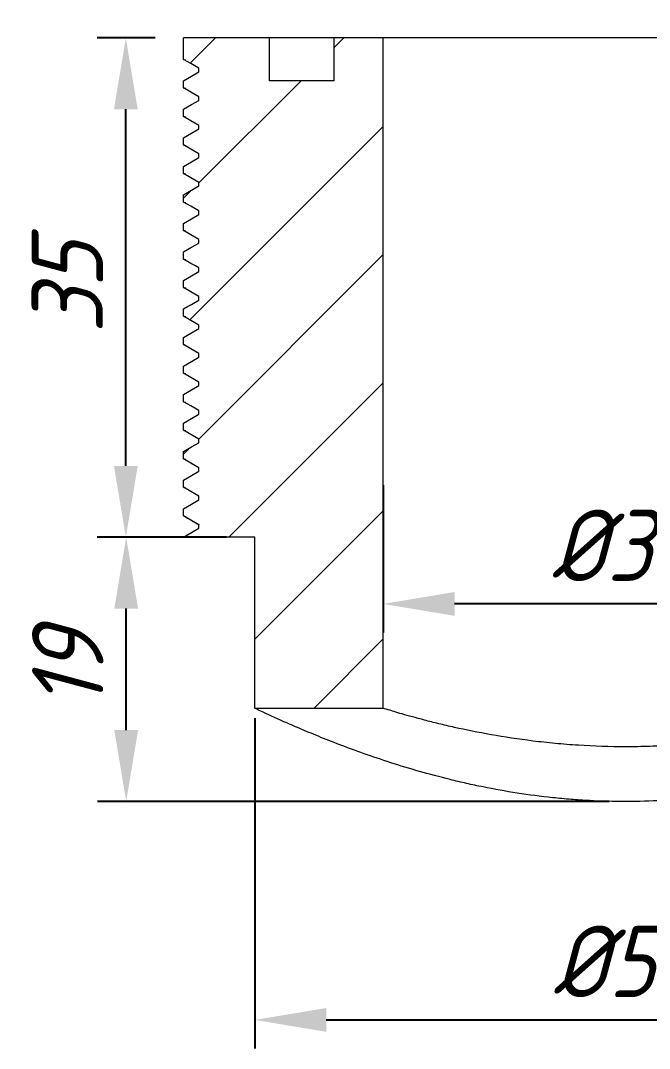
# Model space of a CAD drawing. Header units: millimetres. Extents: x 1113 to 4195, y 478 to 2647.
# Drawn here: x 2372 to 2813, y 1468 to 2188 of the extents above; entities that cross this region are included whole.
import ezdxf

# ---------------------------------------------------------------- set-up
doc = ezdxf.new("R2010")
doc.units = ezdxf.units.MM
doc.linetypes.add('SLD-Solid', pattern=[0])
doc.styles.add('GENISO', font='geniso.shx', dxfattribs={"oblique": 15})
doc.dimstyles.new('Copy of Scale 1B10', dxfattribs={"dimscale": 20, "dimtxt": 2.5, "dimasz": 2.5, "dimexe": 1, "dimexo": 1, "dimgap": 0.8, "dimtad": 1, "dimdec": 0, "dimlfac": 0.1, "dimzin": 0, "dimtxsty": 'GENISO', "dimcen": 2.5, "dimclrd": 1, "dimclre": 1, "dimclrt": 7, "dimadec": 0, "dimazin": 0, "dimtfac": 1, "dimtdec": 0, "dimtmove": 0, "dimatfit": 3, "dimfxl": 1, "dimtzin": 0, "dimlwd": -1, "dimlwe": -1, "dimarcsym": 0})

# ---------------------------------------------------------------- blocks, each defined once
blk = doc.blocks.new('*D18')
at = {"color": 1, "transparency": 16777216}
for p, q in [((2536.58, 1699.19), (2536.58, 1467.58)), ((3056.58, 1699.19), (3056.58, 1467.58)), ((2586.58, 1487.58), (3006.58, 1487.58))]:
    blk.add_line(p, q, dxfattribs=at)
for points in [[(2586.58, 1495.92), (2586.58, 1479.25), (2536.58, 1487.58)], [(3006.58, 1495.92), (3006.58, 1479.25), (3056.58, 1487.58)]]:
    blk.add_solid(points, dxfattribs=at)
at = {"layer": 'Defpoints', "color": 0, "transparency": 16777216}
for p in [(2536.58, 1719.19), (3056.58, 1719.19), (3056.58, 1487.58)]:
    blk.add_point(p, dxfattribs=at)
at = {"color": 7, "transparency": 16777216, "insert": (2796.58, 1528.59), "char_height": 50, "attachment_point": 5, "style": 'GENISO'}
blk.add_mtext('%%C52', dxfattribs=at)
blk = doc.blocks.new('*D19')
at = {"color": 1, "transparency": 16777216}
for p, q in [((2626.58, 1862.37), (2626.58, 1759.23)), ((2966.58, 1862.37), (2966.58, 1759.23)), ((2916.58, 1779.23), (2676.58, 1779.23))]:
    blk.add_line(p, q, dxfattribs=at)
for points in [[(2676.58, 1787.56), (2676.58, 1770.9), (2626.58, 1779.23)], [(2916.58, 1787.56), (2916.58, 1770.9), (2966.58, 1779.23)]]:
    blk.add_solid(points, dxfattribs=at)
at = {"layer": 'Defpoints', "color": 0, "transparency": 16777216}
for p in [(2626.58, 1882.37), (2966.58, 1882.37), (2626.58, 1779.23)]:
    blk.add_point(p, dxfattribs=at)
at = {"color": 7, "transparency": 16777216, "insert": (2796.58, 1820.23), "char_height": 50, "attachment_point": 5, "style": 'GENISO'}
blk.add_mtext('%%C34', dxfattribs=at)
blk = doc.blocks.new('*D21')
at = {"color": 1, "transparency": 16777216}
for p, q in [((2591.9, 2196.01), (2591.9, 2266.76)), ((3001.26, 2196.01), (3001.26, 2266.76)), ((2951.26, 2246.76), (2641.9, 2246.76))]:
    blk.add_line(p, q, dxfattribs=at)
for points in [[(2641.9, 2255.1), (2641.9, 2238.43), (2591.9, 2246.76)], [(2951.26, 2255.1), (2951.26, 2238.43), (3001.26, 2246.76)]]:
    blk.add_solid(points, dxfattribs=at)
at = {"layer": 'Defpoints', "color": 0, "transparency": 16777216}
for p in [(2591.9, 2246.76), (2591.9, 2176.01), (3001.26, 2176.01)]:
    blk.add_point(p, dxfattribs=at)
at = {"color": 7, "transparency": 16777216, "insert": (2796.58, 2287.76), "char_height": 50, "attachment_point": 5, "style": 'GENISO'}
blk.add_mtext('%%C41', dxfattribs=at)
blk = doc.blocks.new('*D22')
at = {"color": 1, "transparency": 16777216}
for p, q in [((2546.85, 2196.01), (2546.85, 2266.76)), ((2591.9, 2196.01), (2591.9, 2266.76)), ((2496.85, 2246.76), (2446.85, 2246.76)), ((2591.9, 2246.76), (2546.85, 2246.76)), ((2641.9, 2246.76), (2691.9, 2246.76))]:
    blk.add_line(p, q, dxfattribs=at)
for points in [[(2496.85, 2255.1), (2496.85, 2238.43), (2546.85, 2246.76)], [(2641.9, 2255.1), (2641.9, 2238.43), (2591.9, 2246.76)]]:
    blk.add_solid(points, dxfattribs=at)
at = {"layer": 'Defpoints', "color": 0, "transparency": 16777216}
for p in [(2546.85, 2246.76), (2546.85, 2176.01), (2591.9, 2176.01)]:
    blk.add_point(p, dxfattribs=at)
at = {"color": 7, "transparency": 16777216, "insert": (2569.38, 2287.76), "char_height": 50, "attachment_point": 5, "style": 'GENISO'}
blk.add_mtext('5', dxfattribs=at)
blk = doc.blocks.new('*D24')
at = {"color": 1, "transparency": 16777216}
for p, q in [((2466.58, 2176.01), (2426.11, 2176.01)), ((2446.11, 1876.01), (2446.11, 2126.01)), ((2466.59, 1826.01), (2426.11, 1826.01))]:
    blk.add_line(p, q, dxfattribs=at)
for points in [[(2437.77, 2126.01), (2454.44, 2126.01), (2446.11, 2176.01)], [(2437.77, 1876.01), (2454.44, 1876.01), (2446.11, 1826.01)]]:
    blk.add_solid(points, dxfattribs=at)
at = {"layer": 'Defpoints', "color": 0, "transparency": 16777216}
for p in [(2446.11, 2176.01), (2486.58, 2176.01), (2486.59, 1826.01)]:
    blk.add_point(p, dxfattribs=at)
at = {"color": 7, "transparency": 16777216, "insert": (2405.11, 2001.01), "char_height": 50, "attachment_point": 5, "rotation": 90, "style": 'GENISO'}
blk.add_mtext('35', dxfattribs=at)
blk = doc.blocks.new('*D25')
at = {"color": 1, "transparency": 16777216}
for p, q in [((2516.58, 1826.01), (2426.35, 1826.01)), ((2446.35, 1690.75), (2446.35, 1776.01)), ((2784.88, 1640.75), (2426.35, 1640.75))]:
    blk.add_line(p, q, dxfattribs=at)
for points in [[(2438.01, 1776.01), (2454.68, 1776.01), (2446.35, 1826.01)], [(2438.01, 1690.75), (2454.68, 1690.75), (2446.35, 1640.75)]]:
    blk.add_solid(points, dxfattribs=at)
at = {"layer": 'Defpoints', "color": 0, "transparency": 16777216}
for p in [(2446.35, 1826.01), (2536.58, 1826.01), (2804.88, 1640.75)]:
    blk.add_point(p, dxfattribs=at)
at = {"color": 7, "transparency": 16777216, "insert": (2405.35, 1733.38), "char_height": 50, "attachment_point": 5, "rotation": 90, "style": 'GENISO'}
blk.add_mtext('19', dxfattribs=at)

msp = doc.modelspace()

# ---------------------------------------------------------------- hatches: boundary and pattern name
at = {"linetype": 'SLD-Solid', "lineweight": 0}
h = msp.add_hatch(dxfattribs=at)
h.set_pattern_fill('ANSI31', color=3, scale=20.00007, style=0)
h.set_pattern_definition([(45, (1197.835, -841.477), (-44.9014, 44.9014), [])])
edge = h.paths.add_edge_path(flags=0)
edge.add_line((2497.4, 1994.75), (2497.4, 1992.25))
edge.add_spline(control_points=[(2497.4, 1992.25), (2495.67, 1991.25), (2493.93, 1990.25), (2492.2, 1989.25), (2491.26, 1988.71), (2490.33, 1988.17), (2489.39, 1987.63), (2488.45, 1987.09), (2487.51, 1986.54), (2486.58, 1986)], knot_values=[0, 0, 0, 0, 0.000601, 0.000601, 0.000601, 0.000925, 0.000925, 0.000925, 0.00125, 0.00125, 0.00125, 0.00125], weights=[1, 1, 1, 1, 1, 1, 1, 1, 1, 1], degree=3, periodic=0)
edge.add_line((2486.58, 1986), (2486.58, 1981))
edge.add_spline(control_points=[(2486.58, 1981), (2488.31, 1980), (2490.05, 1979), (2491.78, 1978), (2492.72, 1977.46), (2493.65, 1976.92), (2494.59, 1976.38), (2495.53, 1975.84), (2496.47, 1975.29), (2497.4, 1974.75)], knot_values=[0, 0, 0, 0, 0.000601, 0.000601, 0.000601, 0.000925, 0.000925, 0.000925, 0.00125, 0.00125, 0.00125, 0.00125], weights=[1, 1, 1, 1, 1, 1, 1, 1, 1, 1], degree=3, periodic=0)
edge.add_line((2497.4, 1974.75), (2497.4, 1972.25))
edge.add_spline(control_points=[(2497.4, 1972.25), (2495.67, 1971.25), (2493.93, 1970.25), (2492.2, 1969.25), (2491.26, 1968.71), (2490.33, 1968.17), (2489.39, 1967.63), (2488.45, 1967.09), (2487.51, 1966.54), (2486.58, 1966)], knot_values=[0, 0, 0, 0, 0.000601, 0.000601, 0.000601, 0.000925, 0.000925, 0.000925, 0.00125, 0.00125, 0.00125, 0.00125], weights=[1, 1, 1, 1, 1, 1, 1, 1, 1, 1], degree=3, periodic=0)
edge.add_line((2486.58, 1966), (2486.58, 1961))
edge.add_spline(control_points=[(2486.58, 1961), (2488.31, 1960), (2490.05, 1959), (2491.78, 1958), (2492.72, 1957.46), (2493.65, 1956.92), (2494.59, 1956.38), (2495.53, 1955.83), (2496.47, 1955.29), (2497.4, 1954.75)], knot_values=[0, 0, 0, 0, 0.000601, 0.000601, 0.000601, 0.000925, 0.000925, 0.000925, 0.00125, 0.00125, 0.00125, 0.00125], weights=[1, 1, 1, 1, 1, 1, 1, 1, 1, 1], degree=3, periodic=0)
edge.add_line((2497.4, 1954.75), (2497.4, 1952.25))
edge.add_spline(control_points=[(2497.4, 1952.25), (2495.67, 1951.25), (2493.93, 1950.25), (2492.2, 1949.25), (2491.26, 1948.71), (2490.33, 1948.17), (2489.39, 1947.63), (2488.45, 1947.09), (2487.51, 1946.54), (2486.58, 1946)], knot_values=[0, 0, 0, 0, 0.000601, 0.000601, 0.000601, 0.000925, 0.000925, 0.000925, 0.00125, 0.00125, 0.00125, 0.00125], weights=[1, 1, 1, 1, 1, 1, 1, 1, 1, 1], degree=3, periodic=0)
edge.add_line((2486.58, 1946), (2486.58, 1941))
edge.add_spline(control_points=[(2486.58, 1941), (2488.31, 1940), (2490.05, 1939), (2491.78, 1938), (2492.72, 1937.46), (2493.65, 1936.92), (2494.59, 1936.38), (2495.53, 1935.83), (2496.47, 1935.29), (2497.4, 1934.75)], knot_values=[0, 0, 0, 0, 0.000601, 0.000601, 0.000601, 0.000925, 0.000925, 0.000925, 0.00125, 0.00125, 0.00125, 0.00125], weights=[1, 1, 1, 1, 1, 1, 1, 1, 1, 1], degree=3, periodic=0)
edge.add_line((2497.4, 1934.75), (2497.4, 1932.25))
edge.add_spline(control_points=[(2497.4, 1932.25), (2495.67, 1931.25), (2493.93, 1930.25), (2492.2, 1929.25), (2491.26, 1928.71), (2490.33, 1928.17), (2489.39, 1927.63), (2488.45, 1927.09), (2487.51, 1926.54), (2486.58, 1926)], knot_values=[0, 0, 0, 0, 0.000601, 0.000601, 0.000601, 0.000925, 0.000925, 0.000925, 0.00125, 0.00125, 0.00125, 0.00125], weights=[1, 1, 1, 1, 1, 1, 1, 1, 1, 1], degree=3, periodic=0)
edge.add_line((2486.58, 1926), (2486.58, 1921))
edge.add_spline(control_points=[(2486.58, 1921), (2488.31, 1920), (2490.05, 1919), (2491.78, 1918), (2492.72, 1917.46), (2493.65, 1916.92), (2494.59, 1916.38), (2495.53, 1915.83), (2496.47, 1915.29), (2497.4, 1914.75)], knot_values=[0, 0, 0, 0, 0.000601, 0.000601, 0.000601, 0.000925, 0.000925, 0.000925, 0.00125, 0.00125, 0.00125, 0.00125], weights=[1, 1, 1, 1, 1, 1, 1, 1, 1, 1], degree=3, periodic=0)
edge.add_line((2497.4, 1914.75), (2497.4, 1912.25))
edge.add_spline(control_points=[(2497.4, 1912.25), (2495.67, 1911.25), (2493.93, 1910.25), (2492.2, 1909.25), (2491.26, 1908.71), (2490.33, 1908.17), (2489.39, 1907.63), (2488.45, 1907.08), (2487.51, 1906.54), (2486.58, 1906)], knot_values=[0, 0, 0, 0, 0.000601, 0.000601, 0.000601, 0.000925, 0.000925, 0.000925, 0.00125, 0.00125, 0.00125, 0.00125], weights=[1, 1, 1, 1, 1, 1, 1, 1, 1, 1], degree=3, periodic=0)
edge.add_line((2486.58, 1906), (2486.58, 1901))
edge.add_spline(control_points=[(2486.58, 1901), (2488.31, 1900), (2490.05, 1899), (2491.78, 1898), (2492.72, 1897.46), (2493.65, 1896.92), (2494.59, 1896.38), (2495.53, 1895.83), (2496.47, 1895.29), (2497.4, 1894.75)], knot_values=[0, 0, 0, 0, 0.000601, 0.000601, 0.000601, 0.000925, 0.000925, 0.000925, 0.00125, 0.00125, 0.00125, 0.00125], weights=[1, 1, 1, 1, 1, 1, 1, 1, 1, 1], degree=3, periodic=0)
edge.add_line((2497.4, 1894.75), (2497.4, 1892.25))
edge.add_spline(control_points=[(2497.4, 1892.25), (2495.67, 1891.25), (2493.93, 1890.25), (2492.2, 1889.25), (2491.26, 1888.71), (2490.33, 1888.17), (2489.39, 1887.63), (2488.45, 1887.08), (2487.51, 1886.54), (2486.58, 1886)], knot_values=[0, 0, 0, 0, 0.000601, 0.000601, 0.000601, 0.000925, 0.000925, 0.000925, 0.00125, 0.00125, 0.00125, 0.00125], weights=[1, 1, 1, 1, 1, 1, 1, 1, 1, 1], degree=3, periodic=0)
edge.add_line((2486.58, 1886), (2486.58, 1881))
edge.add_spline(control_points=[(2486.58, 1881), (2488.31, 1880), (2490.05, 1879), (2491.78, 1878), (2492.72, 1877.46), (2493.65, 1876.92), (2494.59, 1876.38), (2495.53, 1875.83), (2496.47, 1875.29), (2497.4, 1874.75)], knot_values=[0, 0, 0, 0, 0.000601, 0.000601, 0.000601, 0.000925, 0.000925, 0.000925, 0.00125, 0.00125, 0.00125, 0.00125], weights=[1, 1, 1, 1, 1, 1, 1, 1, 1, 1], degree=3, periodic=0)
edge.add_line((2497.4, 1874.75), (2497.4, 1872.25))
edge.add_spline(control_points=[(2497.4, 1872.25), (2495.67, 1871.25), (2493.93, 1870.25), (2492.2, 1869.25), (2491.26, 1868.71), (2490.33, 1868.17), (2489.39, 1867.63), (2488.45, 1867.08), (2487.51, 1866.54), (2486.58, 1866)], knot_values=[0, 0, 0, 0, 0.000601, 0.000601, 0.000601, 0.000925, 0.000925, 0.000925, 0.00125, 0.00125, 0.00125, 0.00125], weights=[1, 1, 1, 1, 1, 1, 1, 1, 1, 1], degree=3, periodic=0)
edge.add_line((2486.58, 1866), (2486.58, 1861))
edge.add_spline(control_points=[(2486.58, 1861), (2488.31, 1860), (2490.05, 1859), (2491.78, 1858), (2492.72, 1857.46), (2493.65, 1856.92), (2494.59, 1856.38), (2495.53, 1855.83), (2496.47, 1855.29), (2497.4, 1854.75)], knot_values=[0, 0, 0, 0, 0.000601, 0.000601, 0.000601, 0.000925, 0.000925, 0.000925, 0.00125, 0.00125, 0.00125, 0.00125], weights=[1, 1, 1, 1, 1, 1, 1, 1, 1, 1], degree=3, periodic=0)
edge.add_line((2497.4, 1854.75), (2497.4, 1852.25))
edge.add_spline(control_points=[(2497.4, 1852.25), (2495.67, 1851.25), (2493.93, 1850.25), (2492.2, 1849.25), (2491.26, 1848.71), (2490.33, 1848.17), (2489.39, 1847.63), (2488.45, 1847.08), (2487.51, 1846.54), (2486.58, 1846)], knot_values=[0, 0, 0, 0, 0.000601, 0.000601, 0.000601, 0.000925, 0.000925, 0.000925, 0.00125, 0.00125, 0.00125, 0.00125], weights=[1, 1, 1, 1, 1, 1, 1, 1, 1, 1], degree=3, periodic=0)
edge.add_line((2486.58, 1846), (2486.58, 1841))
edge.add_spline(control_points=[(2486.58, 1841), (2488.31, 1840), (2490.05, 1839), (2491.78, 1838), (2492.72, 1837.46), (2493.65, 1836.92), (2494.59, 1836.38), (2495.53, 1835.83), (2496.47, 1835.29), (2497.4, 1834.75)], knot_values=[0, 0, 0, 0, 0.000601, 0.000601, 0.000601, 0.000925, 0.000925, 0.000925, 0.00125, 0.00125, 0.00125, 0.00125], weights=[1, 1, 1, 1, 1, 1, 1, 1, 1, 1], degree=3, periodic=0)
edge.add_line((2497.4, 1834.75), (2497.4, 1832.25))
edge.add_spline(control_points=[(2497.4, 1832.25), (2495.67, 1831.25), (2493.93, 1830.25), (2492.2, 1829.25), (2491.26, 1828.71), (2490.33, 1828.17), (2489.39, 1827.63), (2488.46, 1827.09), (2487.52, 1826.55), (2486.59, 1826.01)], knot_values=[0, 0, 0, 0, 0.000601, 0.000601, 0.000601, 0.000925, 0.000925, 0.000925, 0.001249, 0.001249, 0.001249, 0.001249], weights=[1, 1, 1, 1, 1, 1, 1, 1, 1, 1], degree=3, periodic=0)
edge.add_line((2486.59, 1826.01), (2536.58, 1826.01))
edge.add_line((2536.58, 1826.01), (2536.58, 1706.01))
edge.add_line((2536.58, 1706.01), (2626.58, 1706.01))
edge.add_line((2626.58, 1706.01), (2626.58, 2176.01))
edge.add_line((2626.58, 2176.01), (2591.9, 2176.01))
edge.add_line((2591.9, 2176.01), (2591.9, 2146.05))
edge.add_line((2591.9, 2146.05), (2546.85, 2146.05))
edge.add_line((2546.85, 2146.05), (2546.85, 2176.01))
edge.add_line((2546.85, 2176.01), (2486.58, 2176.01))
edge.add_line((2486.58, 2176.01), (2486.58, 2161))
edge.add_spline(control_points=[(2486.58, 2161), (2488.31, 2160), (2490.05, 2159), (2491.78, 2158), (2492.72, 2157.46), (2493.65, 2156.92), (2494.59, 2156.38), (2495.53, 2155.84), (2496.47, 2155.29), (2497.4, 2154.75)], knot_values=[0, 0, 0, 0, 0.000601, 0.000601, 0.000601, 0.000925, 0.000925, 0.000925, 0.00125, 0.00125, 0.00125, 0.00125], weights=[1, 1, 1, 1, 1, 1, 1, 1, 1, 1], degree=3, periodic=0)
edge.add_line((2497.4, 2154.75), (2497.4, 2152.25))
edge.add_spline(control_points=[(2497.4, 2152.25), (2495.67, 2151.25), (2493.93, 2150.25), (2492.2, 2149.25), (2491.26, 2148.71), (2490.33, 2148.17), (2489.39, 2147.63), (2488.45, 2147.09), (2487.51, 2146.54), (2486.58, 2146)], knot_values=[0, 0, 0, 0, 0.000601, 0.000601, 0.000601, 0.000925, 0.000925, 0.000925, 0.00125, 0.00125, 0.00125, 0.00125], weights=[1, 1, 1, 1, 1, 1, 1, 1, 1, 1], degree=3, periodic=0)
edge.add_line((2486.58, 2146), (2486.58, 2141))
edge.add_spline(control_points=[(2486.58, 2141), (2488.31, 2140), (2490.05, 2139), (2491.78, 2138), (2492.72, 2137.46), (2493.65, 2136.92), (2494.59, 2136.38), (2495.53, 2135.84), (2496.47, 2135.29), (2497.4, 2134.75)], knot_values=[0, 0, 0, 0, 0.000601, 0.000601, 0.000601, 0.000925, 0.000925, 0.000925, 0.00125, 0.00125, 0.00125, 0.00125], weights=[1, 1, 1, 1, 1, 1, 1, 1, 1, 1], degree=3, periodic=0)
edge.add_line((2497.4, 2134.75), (2497.4, 2132.25))
edge.add_spline(control_points=[(2497.4, 2132.25), (2495.67, 2131.25), (2493.93, 2130.25), (2492.2, 2129.25), (2491.26, 2128.71), (2490.33, 2128.17), (2489.39, 2127.63), (2488.45, 2127.09), (2487.51, 2126.54), (2486.58, 2126)], knot_values=[0, 0, 0, 0, 0.000601, 0.000601, 0.000601, 0.000925, 0.000925, 0.000925, 0.00125, 0.00125, 0.00125, 0.00125], weights=[1, 1, 1, 1, 1, 1, 1, 1, 1, 1], degree=3, periodic=0)
edge.add_line((2486.58, 2126), (2486.58, 2121))
edge.add_spline(control_points=[(2486.58, 2121), (2488.31, 2120), (2490.05, 2119), (2491.78, 2118), (2492.72, 2117.46), (2493.65, 2116.92), (2494.59, 2116.38), (2495.53, 2115.84), (2496.47, 2115.29), (2497.4, 2114.75)], knot_values=[0, 0, 0, 0, 0.000601, 0.000601, 0.000601, 0.000925, 0.000925, 0.000925, 0.00125, 0.00125, 0.00125, 0.00125], weights=[1, 1, 1, 1, 1, 1, 1, 1, 1, 1], degree=3, periodic=0)
edge.add_line((2497.4, 2114.75), (2497.4, 2112.25))
edge.add_spline(control_points=[(2497.4, 2112.25), (2495.67, 2111.25), (2493.93, 2110.25), (2492.2, 2109.25), (2491.26, 2108.71), (2490.33, 2108.17), (2489.39, 2107.63), (2488.45, 2107.09), (2487.51, 2106.54), (2486.58, 2106)], knot_values=[0, 0, 0, 0, 0.000601, 0.000601, 0.000601, 0.000925, 0.000925, 0.000925, 0.00125, 0.00125, 0.00125, 0.00125], weights=[1, 1, 1, 1, 1, 1, 1, 1, 1, 1], degree=3, periodic=0)
edge.add_line((2486.58, 2106), (2486.58, 2101))
edge.add_spline(control_points=[(2486.58, 2101), (2488.31, 2100), (2490.05, 2099), (2491.78, 2098), (2492.72, 2097.46), (2493.65, 2096.92), (2494.59, 2096.38), (2495.53, 2095.84), (2496.47, 2095.29), (2497.4, 2094.75)], knot_values=[0, 0, 0, 0, 0.000601, 0.000601, 0.000601, 0.000925, 0.000925, 0.000925, 0.00125, 0.00125, 0.00125, 0.00125], weights=[1, 1, 1, 1, 1, 1, 1, 1, 1, 1], degree=3, periodic=0)
edge.add_line((2497.4, 2094.75), (2497.4, 2092.25))
edge.add_spline(control_points=[(2497.4, 2092.25), (2495.67, 2091.25), (2493.93, 2090.25), (2492.2, 2089.25), (2491.26, 2088.71), (2490.33, 2088.17), (2489.39, 2087.63), (2488.45, 2087.09), (2487.51, 2086.54), (2486.58, 2086)], knot_values=[0, 0, 0, 0, 0.000601, 0.000601, 0.000601, 0.000925, 0.000925, 0.000925, 0.00125, 0.00125, 0.00125, 0.00125], weights=[1, 1, 1, 1, 1, 1, 1, 1, 1, 1], degree=3, periodic=0)
edge.add_line((2486.58, 2086), (2486.58, 2081))
edge.add_spline(control_points=[(2486.58, 2081), (2488.31, 2080), (2490.05, 2079), (2491.78, 2078), (2492.72, 2077.46), (2493.65, 2076.92), (2494.59, 2076.38), (2495.53, 2075.84), (2496.47, 2075.29), (2497.4, 2074.75)], knot_values=[0, 0, 0, 0, 0.000601, 0.000601, 0.000601, 0.000925, 0.000925, 0.000925, 0.00125, 0.00125, 0.00125, 0.00125], weights=[1, 1, 1, 1, 1, 1, 1, 1, 1, 1], degree=3, periodic=0)
edge.add_line((2497.4, 2074.75), (2497.4, 2072.25))
edge.add_spline(control_points=[(2497.4, 2072.25), (2495.67, 2071.25), (2493.93, 2070.25), (2492.2, 2069.25), (2491.26, 2068.71), (2490.33, 2068.17), (2489.39, 2067.63), (2488.45, 2067.09), (2487.51, 2066.54), (2486.58, 2066)], knot_values=[0, 0, 0, 0, 0.000601, 0.000601, 0.000601, 0.000925, 0.000925, 0.000925, 0.00125, 0.00125, 0.00125, 0.00125], weights=[1, 1, 1, 1, 1, 1, 1, 1, 1, 1], degree=3, periodic=0)
edge.add_line((2486.58, 2066), (2486.58, 2061))
edge.add_spline(control_points=[(2486.58, 2061), (2488.31, 2060), (2490.05, 2059), (2491.78, 2058), (2492.72, 2057.46), (2493.65, 2056.92), (2494.59, 2056.38), (2495.53, 2055.84), (2496.47, 2055.29), (2497.4, 2054.75)], knot_values=[0, 0, 0, 0, 0.000601, 0.000601, 0.000601, 0.000925, 0.000925, 0.000925, 0.00125, 0.00125, 0.00125, 0.00125], weights=[1, 1, 1, 1, 1, 1, 1, 1, 1, 1], degree=3, periodic=0)
edge.add_line((2497.4, 2054.75), (2497.4, 2052.25))
edge.add_spline(control_points=[(2497.4, 2052.25), (2495.67, 2051.25), (2493.93, 2050.25), (2492.2, 2049.25), (2491.26, 2048.71), (2490.33, 2048.17), (2489.39, 2047.63), (2488.45, 2047.09), (2487.51, 2046.54), (2486.58, 2046)], knot_values=[0, 0, 0, 0, 0.000601, 0.000601, 0.000601, 0.000925, 0.000925, 0.000925, 0.00125, 0.00125, 0.00125, 0.00125], weights=[1, 1, 1, 1, 1, 1, 1, 1, 1, 1], degree=3, periodic=0)
edge.add_line((2486.58, 2046), (2486.58, 2041))
edge.add_spline(control_points=[(2486.58, 2041), (2488.31, 2040), (2490.05, 2039), (2491.78, 2038), (2492.72, 2037.46), (2493.65, 2036.92), (2494.59, 2036.38), (2495.53, 2035.84), (2496.47, 2035.29), (2497.4, 2034.75)], knot_values=[0, 0, 0, 0, 0.000601, 0.000601, 0.000601, 0.000925, 0.000925, 0.000925, 0.00125, 0.00125, 0.00125, 0.00125], weights=[1, 1, 1, 1, 1, 1, 1, 1, 1, 1], degree=3, periodic=0)
edge.add_line((2497.4, 2034.75), (2497.4, 2032.25))
edge.add_spline(control_points=[(2497.4, 2032.25), (2495.67, 2031.25), (2493.93, 2030.25), (2492.2, 2029.25), (2491.26, 2028.71), (2490.33, 2028.17), (2489.39, 2027.63), (2488.45, 2027.09), (2487.51, 2026.54), (2486.58, 2026)], knot_values=[0, 0, 0, 0, 0.000601, 0.000601, 0.000601, 0.000925, 0.000925, 0.000925, 0.00125, 0.00125, 0.00125, 0.00125], weights=[1, 1, 1, 1, 1, 1, 1, 1, 1, 1], degree=3, periodic=0)
edge.add_line((2486.58, 2026), (2486.58, 2021))
edge.add_spline(control_points=[(2486.58, 2021), (2488.31, 2020), (2490.05, 2019), (2491.78, 2018), (2492.72, 2017.46), (2493.65, 2016.92), (2494.59, 2016.38), (2495.53, 2015.84), (2496.47, 2015.29), (2497.4, 2014.75)], knot_values=[0, 0, 0, 0, 0.000601, 0.000601, 0.000601, 0.000925, 0.000925, 0.000925, 0.00125, 0.00125, 0.00125, 0.00125], weights=[1, 1, 1, 1, 1, 1, 1, 1, 1, 1], degree=3, periodic=0)
edge.add_line((2497.4, 2014.75), (2497.4, 2012.25))
edge.add_spline(control_points=[(2497.4, 2012.25), (2495.67, 2011.25), (2493.93, 2010.25), (2492.2, 2009.25), (2491.26, 2008.71), (2490.33, 2008.17), (2489.39, 2007.63), (2488.45, 2007.09), (2487.51, 2006.54), (2486.58, 2006)], knot_values=[0, 0, 0, 0, 0.000601, 0.000601, 0.000601, 0.000925, 0.000925, 0.000925, 0.00125, 0.00125, 0.00125, 0.00125], weights=[1, 1, 1, 1, 1, 1, 1, 1, 1, 1], degree=3, periodic=0)
edge.add_line((2486.58, 2006), (2486.58, 2001))
edge.add_spline(control_points=[(2486.58, 2001), (2488.31, 2000), (2490.05, 1999), (2491.78, 1998), (2492.72, 1997.46), (2493.65, 1996.92), (2494.59, 1996.38), (2495.53, 1995.84), (2496.47, 1995.29), (2497.4, 1994.75)], knot_values=[0, 0, 0, 0, 0.000601, 0.000601, 0.000601, 0.000925, 0.000925, 0.000925, 0.00125, 0.00125, 0.00125, 0.00125], weights=[1, 1, 1, 1, 1, 1, 1, 1, 1, 1], degree=3, periodic=0)

# ---------------------------------------------------------------- linework, layer by layer
at = {"color": 3, "linetype": 'SLD-Solid', "lineweight": 0}
for p, q in [((2546.85, 2176.01), (2486.58, 2176.01)), ((2486.58, 2161), (2486.58, 2176.01)), ((2546.85, 2146.05), (2546.85, 2176.01)), ((2591.9, 2176.01), (2546.85, 2176.01)), ((2626.58, 2176.01), (2591.9, 2176.01)), ((2591.9, 2176.01), (2591.9, 2146.05)), ((2626.58, 1706.01), (2626.58, 2176.01)), ((2966.58, 2176.01), (2626.58, 2176.01)), ((2497.4, 2152.25), (2497.4, 2154.75)), ((2486.58, 2141), (2486.58, 2146)), ((2591.9, 2146.05), (2546.85, 2146.05)), ((2497.4, 2132.25), (2497.4, 2134.75)), ((2486.58, 2121), (2486.58, 2126)), ((2497.4, 2112.25), (2497.4, 2114.75)), ((2486.58, 2101), (2486.58, 2106)), ((2497.4, 2092.25), (2497.4, 2094.75)), ((2486.58, 2081), (2486.58, 2086)), ((2497.4, 2072.25), (2497.4, 2074.75)), ((2486.58, 2061), (2486.58, 2066)), ((2497.4, 2052.25), (2497.4, 2054.75)), ((2486.58, 2041), (2486.58, 2046)), ((2497.4, 2032.25), (2497.4, 2034.75)), ((2486.58, 2021), (2486.58, 2026)), ((2497.4, 2012.25), (2497.4, 2014.75)), ((2486.58, 2001), (2486.58, 2006)), ((2497.4, 1992.25), (2497.4, 1994.75)), ((2486.58, 1981), (2486.58, 1986)), ((2497.4, 1972.25), (2497.4, 1974.75)), ((2486.58, 1961), (2486.58, 1966)), ((2497.4, 1952.25), (2497.4, 1954.75)), ((2486.58, 1941), (2486.58, 1946)), ((2497.4, 1932.25), (2497.4, 1934.75)), ((2486.58, 1921), (2486.58, 1926)), ((2497.4, 1912.25), (2497.4, 1914.75)), ((2486.58, 1901), (2486.58, 1906)), ((2497.4, 1892.25), (2497.4, 1894.75)), ((2486.58, 1881), (2486.58, 1886)), ((2497.4, 1872.25), (2497.4, 1874.75)), ((2486.58, 1861), (2486.58, 1866)), ((2497.4, 1852.25), (2497.4, 1854.75)), ((2486.58, 1841), (2486.58, 1846)), ((2486.58, 1841), (2486.81, 1840.95)), ((2497.4, 1832.25), (2497.4, 1834.75)), ((2536.58, 1826.01), (2486.59, 1826.01)), ((2536.58, 1706.01), (2536.58, 1826.01)), ((2626.58, 1706.01), (2536.58, 1706.01))]:
    msp.add_line(p, q, dxfattribs=at)
at = {"color": 3, "linetype": 'SLD-Solid', "lineweight": 0, "flags": 128}
for points in [[(2497.4, 2154.75), (2494.59, 2156.38), (2491.78, 2158), (2486.58, 2161)], [(2486.58, 2146), (2489.39, 2147.63), (2492.2, 2149.25), (2497.4, 2152.25)], [(2497.4, 2134.75), (2494.59, 2136.38), (2491.78, 2138), (2486.58, 2141)], [(2486.58, 2126), (2489.39, 2127.63), (2492.2, 2129.25), (2497.4, 2132.25)], [(2497.4, 2114.75), (2494.59, 2116.38), (2491.78, 2118), (2486.58, 2121)], [(2486.58, 2106), (2489.39, 2107.63), (2492.2, 2109.25), (2497.4, 2112.25)], [(2497.4, 2094.75), (2494.59, 2096.38), (2491.78, 2098), (2486.58, 2101)], [(2486.58, 2086), (2489.39, 2087.63), (2492.2, 2089.25), (2497.4, 2092.25)], [(2497.4, 2074.75), (2494.59, 2076.38), (2491.78, 2078), (2486.58, 2081)], [(2486.58, 2066), (2489.39, 2067.63), (2492.2, 2069.25), (2497.4, 2072.25)], [(2497.4, 2054.75), (2494.59, 2056.38), (2491.78, 2058), (2486.58, 2061)], [(2486.58, 2046), (2489.39, 2047.63), (2492.2, 2049.25), (2497.4, 2052.25)], [(2497.4, 2034.75), (2494.59, 2036.38), (2491.78, 2038), (2486.58, 2041)], [(2486.58, 2026), (2489.39, 2027.63), (2492.2, 2029.25), (2497.4, 2032.25)], [(2497.4, 2014.75), (2494.59, 2016.38), (2491.78, 2018), (2486.58, 2021)], [(2486.58, 2006), (2489.39, 2007.63), (2492.2, 2009.25), (2497.4, 2012.25)], [(2497.4, 1994.75), (2494.59, 1996.38), (2491.78, 1998), (2486.58, 2001)], [(2486.58, 1986), (2489.39, 1987.63), (2492.2, 1989.25), (2497.4, 1992.25)], [(2497.4, 1974.75), (2494.59, 1976.38), (2491.78, 1978), (2486.58, 1981)], [(2486.58, 1966), (2489.39, 1967.63), (2492.2, 1969.25), (2497.4, 1972.25)], [(2497.4, 1954.75), (2494.59, 1956.38), (2491.78, 1958), (2486.58, 1961)], [(2486.58, 1946), (2489.39, 1947.63), (2492.2, 1949.25), (2497.4, 1952.25)], [(2497.4, 1934.75), (2494.59, 1936.38), (2491.78, 1938), (2486.58, 1941)], [(2486.58, 1926), (2489.39, 1927.63), (2492.2, 1929.25), (2497.4, 1932.25)], [(2497.4, 1914.75), (2494.59, 1916.38), (2491.78, 1918), (2486.58, 1921)], [(2486.58, 1906), (2489.39, 1907.63), (2492.2, 1909.25), (2497.4, 1912.25)], [(2497.4, 1894.75), (2494.59, 1896.38), (2491.78, 1898), (2486.58, 1901)], [(2486.58, 1886), (2489.39, 1887.63), (2492.2, 1889.25), (2497.4, 1892.25)], [(2497.4, 1874.75), (2494.59, 1876.38), (2491.78, 1878), (2486.58, 1881)], [(2486.58, 1866), (2489.39, 1867.63), (2492.2, 1869.25), (2497.4, 1872.25)], [(2497.4, 1854.75), (2494.59, 1856.38), (2491.78, 1858), (2486.58, 1861)], [(2486.58, 1846), (2489.39, 1847.63), (2492.2, 1849.25), (2497.4, 1852.25)], [(2497.4, 1834.75), (2494.59, 1836.38), (2491.78, 1838), (2486.58, 1841)], [(2486.59, 1826.01), (2489.39, 1827.63), (2492.2, 1829.25), (2497.4, 1832.25)]]:
    msp.add_lwpolyline(points, dxfattribs=at)
at = {"color": 3, "linetype": 'SLD-Solid', "lineweight": 0}
for points, knots in [([(2486.58, 2161), (2486.62, 2160.91), (2486.68, 2160.81), (2488.01, 2160.71), (2488.09, 2160.7)], [0, 0, 0, 0, 0.937775, 1, 1, 1, 1]), ([(2486.58, 2141), (2486.62, 2140.91), (2486.68, 2140.81), (2488.01, 2140.71), (2488.09, 2140.7)], [0, 0, 0, 0, 0.9377747, 1, 1, 1, 1]), ([(2486.58, 2121), (2486.62, 2120.91), (2486.68, 2120.81), (2488.01, 2120.71), (2488.09, 2120.7)], [0, 0, 0, 0, 0.9377747, 1, 1, 1, 1]), ([(2486.58, 2101), (2486.62, 2100.91), (2486.68, 2100.81), (2488.01, 2100.71), (2488.09, 2100.7)], [0, 0, 0, 0, 0.9377747, 1, 1, 1, 1]), ([(2486.58, 2081), (2486.62, 2080.91), (2486.68, 2080.81), (2488.01, 2080.71), (2488.09, 2080.7)], [0, 0, 0, 0, 0.937775, 1, 1, 1, 1]), ([(2486.58, 2061), (2486.62, 2060.91), (2486.68, 2060.81), (2488.01, 2060.71), (2488.09, 2060.7)], [0, 0, 0, 0, 0.9377747, 1, 1, 1, 1]), ([(2486.58, 2041), (2486.62, 2040.91), (2486.68, 2040.81), (2488.01, 2040.71), (2488.09, 2040.7)], [0, 0, 0, 0, 0.937775, 1, 1, 1, 1]), ([(2486.58, 2021), (2486.62, 2020.91), (2486.68, 2020.81), (2488.01, 2020.71), (2488.09, 2020.7)], [0, 0, 0, 0, 0.937775, 1, 1, 1, 1]), ([(2486.58, 2001), (2486.62, 2000.91), (2486.68, 2000.81), (2488.01, 2000.71), (2488.09, 2000.7)], [0, 0, 0, 0, 0.937775, 1, 1, 1, 1]), ([(2486.58, 1981), (2486.62, 1980.91), (2486.68, 1980.81), (2488.01, 1980.71), (2488.09, 1980.7)], [0, 0, 0, 0, 0.937775, 1, 1, 1, 1]), ([(2486.58, 1961), (2486.62, 1960.91), (2486.68, 1960.81), (2488.01, 1960.7), (2488.09, 1960.7)], [0, 0, 0, 0, 0.937775, 1, 1, 1, 1]), ([(2486.58, 1941), (2486.62, 1940.91), (2486.68, 1940.81), (2488.01, 1940.7), (2488.09, 1940.7)], [0, 0, 0, 0, 0.9377747, 1, 1, 1, 1]), ([(2486.58, 1921), (2486.62, 1920.91), (2486.68, 1920.81), (2488.01, 1920.7), (2488.09, 1920.7)], [0, 0, 0, 0, 0.937775, 1, 1, 1, 1]), ([(2486.58, 1901), (2486.62, 1900.91), (2486.68, 1900.81), (2488.01, 1900.7), (2488.09, 1900.7)], [0, 0, 0, 0, 0.937775, 1, 1, 1, 1]), ([(2486.58, 1881), (2486.62, 1880.91), (2486.68, 1880.81), (2488.01, 1880.7), (2488.09, 1880.7)], [0, 0, 0, 0, 0.9377747, 1, 1, 1, 1]), ([(2486.58, 1861), (2486.62, 1860.91), (2486.68, 1860.81), (2488.01, 1860.7), (2488.09, 1860.7)], [0, 0, 0, 0, 0.937775, 1, 1, 1, 1]), ([(2486.63, 1840.95), (2488.43, 1839.91), (2492.04, 1837.83), (2495.65, 1835.74), (2497.45, 1834.7)], [0, 0, 0, 0, 0.499791, 1, 1, 1, 1]), ([(3056.58, 1706.01), (3056.55, 1706), (3056.11, 1705.79), (3054.78, 1705.16), (3054.23, 1704.9), (3052.92, 1704.29), (3052.16, 1703.93), (3047.86, 1701.94), (3042.82, 1699.61), (3034.52, 1695.93), (3032.76, 1695.15), (3029.07, 1693.55), (3027.14, 1692.72), (3021.09, 1690.14), (3016.73, 1688.31), (3007.34, 1684.5), (3002.32, 1682.51), (2991.6, 1678.42), (2985.89, 1676.31), (2968.09, 1670.01), (2955.22, 1665.8), (2937.81, 1660.82), (2934.26, 1659.84), (2927.03, 1657.91), (2923.33, 1656.96), (2912.13, 1654.21), (2904.5, 1652.49), (2881.16, 1647.76), (2864.99, 1645.19), (2839.7, 1642.52), (2831.07, 1641.82), (2813.92, 1640.91), (2796.77, 1640.45), (2779.64, 1640.89), (2766.79, 1641.57), (2762.51, 1641.85), (2753.94, 1642.53), (2749.66, 1642.92), (2728.52, 1645.14), (2712.25, 1647.72), (2692.66, 1651.67), (2688.78, 1652.5), (2681.1, 1654.23), (2677.29, 1655.12), (2666.1, 1657.88), (2658.89, 1659.81), (2644.98, 1663.79), (2638.26, 1665.84), (2625.32, 1670.01), (2619.07, 1672.13), (2601.16, 1678.47), (2590.53, 1682.59), (2576.47, 1688.3), (2572.1, 1690.12), (2564.01, 1693.57), (2560.29, 1695.2), (2550.38, 1699.59), (2545.34, 1701.91), (2540.17, 1704.32), (2538.85, 1704.94), (2537.06, 1705.78), (2536.6, 1706), (2536.58, 1706.01)], [0, 0, 0, 0, 0.03125, 0.03125, 0.046875, 0.046875, 0.0625, 0.0625, 0.125, 0.125, 0.140625, 0.140625, 0.15625, 0.15625, 0.1875, 0.1875, 0.21875, 0.21875, 0.25, 0.25, 0.3125, 0.3125, 0.328125, 0.328125, 0.34375, 0.34375, 0.375, 0.375, 0.4375, 0.4375, 0.46875, 0.46875, 0.5, 0.53125, 0.53125, 0.546875, 0.546875, 0.5625, 0.5625, 0.625, 0.625, 0.640625, 0.640625, 0.65625, 0.65625, 0.6875, 0.6875, 0.71875, 0.71875, 0.75, 0.75, 0.8125, 0.8125, 0.84375, 0.84375, 0.875, 0.875, 0.9375, 0.9375, 0.96875, 0.96875, 1, 1, 1, 1]), ([(2966.58, 1706.01), (2966.55, 1706), (2966.26, 1705.91), (2965.12, 1705.56), (2964.27, 1705.3), (2960.91, 1704.28), (2957.63, 1703.3), (2951.21, 1701.45), (2948.82, 1700.78), (2943.51, 1699.32), (2940.63, 1698.54), (2931.38, 1696.14), (2924.39, 1694.41), (2912.63, 1691.78), (2908.48, 1690.9), (2899.93, 1689.17), (2895.51, 1688.33), (2886.37, 1686.71), (2881.65, 1685.93), (2871.9, 1684.45), (2866.87, 1683.75), (2851.37, 1681.84), (2840.77, 1680.83), (2824.47, 1679.79), (2818.96, 1679.53), (2807.82, 1679.17), (2802.16, 1679.08), (2785.4, 1679.08), (2774.35, 1679.44), (2757.95, 1680.47), (2752.48, 1680.91), (2741.79, 1681.91), (2736.56, 1682.48), (2721.24, 1684.38), (2711.48, 1685.88), (2692.94, 1689.17), (2684.43, 1690.91), (2672.75, 1693.52), (2669.04, 1694.39), (2661.98, 1696.11), (2658.64, 1696.95), (2649.38, 1699.36), (2644.14, 1700.82), (2637.71, 1702.67), (2635.79, 1703.23), (2632.48, 1704.21), (2631.11, 1704.63), (2627.78, 1705.64), (2626.62, 1705.99), (2626.58, 1706.01)], [0, 0, 0, 0, 0.03125, 0.03125, 0.0625, 0.0625, 0.125, 0.125, 0.15625, 0.15625, 0.1875, 0.1875, 0.25, 0.25, 0.28125, 0.28125, 0.3125, 0.3125, 0.34375, 0.34375, 0.375, 0.375, 0.4375, 0.4375, 0.46875, 0.46875, 0.5, 0.5, 0.5625, 0.5625, 0.59375, 0.59375, 0.625, 0.625, 0.6875, 0.6875, 0.75, 0.75, 0.78125, 0.78125, 0.8125, 0.8125, 0.875, 0.875, 0.90625, 0.90625, 0.9375, 0.9375, 1, 1, 1, 1])]:
    msp.add_open_spline(points, degree=3, knots=knots, dxfattribs=at)

# ---------------------------------------------------------------- dimensions: what is measured, and where the dimension line sits
dim = msp.add_linear_dim(base=(2546.85, 2246.76), p1=(2591.9, 2176.01), p2=(2546.85, 2176.01), dimstyle='Copy of Scale 1B10')
dim.commit()
dim.dimension.update_dxf_attribs({"geometry": '*D22', "text_midpoint": (2569.38, 2246.76), "dimtype": 160})
for base, p1, p2, text, picture, middle in [((2591.9, 2246.76), (3001.26, 2176.01), (2591.9, 2176.01), '%%C41', '*D21', (2796.58, 2287.76)), ((2626.58, 1779.23), (2966.58, 1882.37), (2626.58, 1882.37), '%%C34', '*D19', (2796.58, 1820.23)), ((3056.58, 1487.58), (2536.58, 1719.19), (3056.58, 1719.19), '%%C52', '*D18', (2796.58, 1528.59))]:
    dim = msp.add_linear_dim(base=base, p1=p1, p2=p2, text=text, dimstyle='Copy of Scale 1B10')
    dim.commit()
    dim.dimension.update_dxf_attribs({"geometry": picture, "text_midpoint": middle})
for base, p1, p2, picture, middle in [((2446.11, 2176.01), (2486.59, 1826.01), (2486.58, 2176.01), '*D24', (2405.11, 2001.01)), ((2446.35, 1826.01), (2804.88, 1640.75), (2536.58, 1826.01), '*D25', (2405.35, 1733.38))]:
    dim = msp.add_linear_dim(base=base, p1=p1, p2=p2, angle=90, dimstyle='Copy of Scale 1B10')
    dim.commit()
    dim.dimension.update_dxf_attribs({"geometry": picture, "text_midpoint": middle})

doc.saveas('drawing.dxf')
